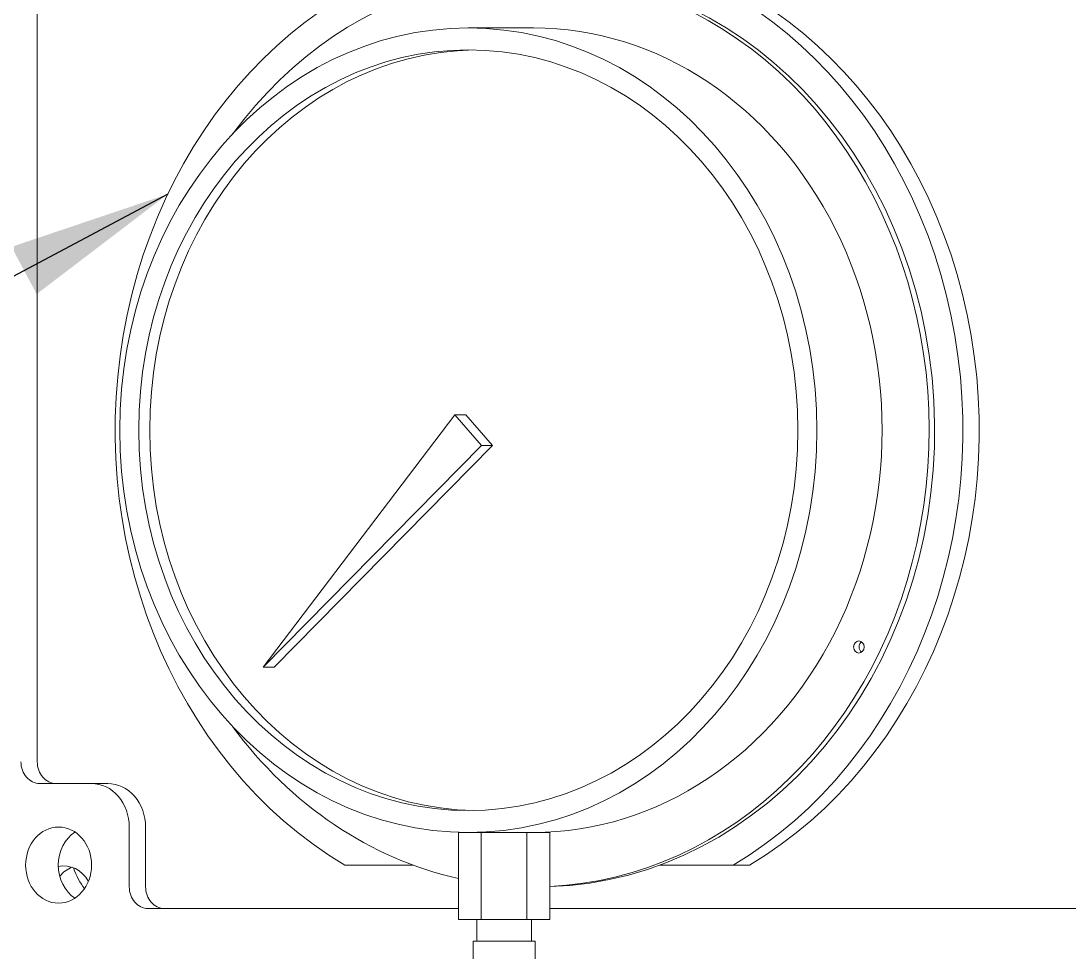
# Model space of a CAD drawing. Header units: inches. Extents: x 12 to 318, y 5 to 204.
# Drawn here: x 227.78 to 233.8, y 79.83 to 85.19 of the extents above; entities that cross this region are included whole.
import ezdxf

# ---------------------------------------------------------------- set-up
doc = ezdxf.new("R2010")
doc.units = ezdxf.units.IN
doc.header["$LTSCALE"] = 9.5
doc.header["$MEASUREMENT"] = 0
doc.layers.add('Symbol (ANSI)', color=7, linetype='Continuous', lineweight=25)
doc.layers.add('Visible', color=7, linetype='Continuous', lineweight=18)
doc.styles.add('Standard D-E', font='arial.ttf')
doc.dimstyles.new('in [mm] D-E NeptuneBenson$7', dxfattribs={"dimscale": 9.5, "dimtxt": 0.15, "dimasz": 0.098425, "dimexe": 0.125, "dimexo": 0.063, "dimgap": 0.031496, "dimtad": 0, "dimtih": 1, "dimtoh": 1, "dimdec": 4, "dimzin": 3, "dimdsep": 46, "dimlunit": 5, "dimtxsty": 'Standard D-E', "dimcen": 0.09, "dimdle": 0.393701, "dimclrd": 256, "dimclre": 256, "dimclrt": 256, "dimadec": 1, "dimazin": 1, "dimtfac": 1, "dimtofl": 0, "dimtmove": 0, "dimatfit": 3, "dimfxl": 1, "dimfrac": 1, "dimtolj": 1, "dimtzin": 4, "dimlwd": -1, "dimlwe": -1, "dimarcsym": 0})

msp = doc.modelspace()

# ---------------------------------------------------------------- linework, layer by layer
at = {"layer": 'Visible'}
for p, q in [((227.874252, 86.740548), (227.874252, 80.928048)), ((230.726215, 85.146763), (230.351215, 85.146763)), ((229.172342, 81.473018), (230.274668, 82.922651)), ((230.337168, 82.922651), (230.274668, 82.922651)), ((230.274668, 82.922651), (230.427761, 82.745874)), ((230.337168, 82.922651), (230.490261, 82.745874)), ((230.427761, 82.745874), (229.172342, 81.473018)), ((230.490261, 82.745874), (229.234842, 81.473018)), ((230.490261, 82.745874), (230.427761, 82.745874)), ((229.234842, 81.473018), (229.172342, 81.473018)), ((228.186422, 80.803048), (227.888756, 80.803048)), ((228.280172, 80.803048), (228.186422, 80.803048)), ((228.402928, 80.209333), (228.402928, 80.553048)), ((228.496678, 80.553048), (228.496678, 80.209333)), ((230.351215, 80.521763), (230.294673, 80.521763)), ((230.294673, 80.521763), (230.294673, 80.021763)), ((230.425789, 80.521763), (230.351215, 80.521763)), ((230.425789, 80.521763), (230.425789, 80.021763)), ((230.68802, 80.521763), (230.425789, 80.521763)), ((230.68802, 80.521763), (230.68802, 80.021763)), ((230.819136, 80.521763), (230.68802, 80.521763)), ((230.819136, 80.521763), (230.819136, 80.021763)), ((230.032867, 80.334333), (229.641499, 80.334333)), ((231.873431, 80.334333), (231.450813, 80.334333)), ((231.967181, 80.334333), (231.873431, 80.334333)), ((230.294673, 80.084333), (228.511181, 80.084333)), ((236.032031, 80.084333), (230.819136, 80.084333)), ((230.294673, 80.021763), (230.425789, 80.021763)), ((230.399924, 80.021763), (230.399924, 79.896763)), ((230.425789, 80.021763), (230.68802, 80.021763)), ((230.68802, 80.021763), (230.819136, 80.021763)), ((230.713885, 80.021763), (230.713885, 79.896763)), ((230.734404, 79.896763), (230.379406, 79.896763)), ((230.379406, 79.896763), (230.379406, 79.646763)), ((230.734404, 79.896763), (230.734404, 79.646113))]:
    msp.add_line(p, q, dxfattribs=at)
for centre, major_axis, ratio, start_param, end_param in [((230.726215, 82.834263), (0, 2.625), 0.8660254, 3.1824788, 7.14836042), ((230.757465, 82.834263), (0, 2.8125), 0.8660254, 3.61752935, 8.94884126), ((230.851215, 82.834263), (0, 2.8125), 0.8660254, 3.61752935, 6.28318531), ((230.757465, 82.834263), (0, 2.625), 0.8660254, 3.1687243, 6.28318531), ((230.726215, 82.834263), (0, 2.3125), 0.8660254, 3.14159265, 6.28318531), ((230.413715, 82.834263), (0, 2.186419), 0.8660254, 0.01650463, 3.12508802), ((232.626762, 81.588065), (0, -0.035), 0.8660254, 3.68317357, 5.74160439), ((230.726215, 82.834263), (0, -2.625), 0.8660254, 5.41801019, 6.09219719), ((227.888756, 80.928048), (0, -0.125), 0.8660254, 4.71238898, 6.28318531), ((227.982506, 80.928048), (0, -0.125), 0.8660254, 4.71238898, 6.28318531), ((228.186422, 80.553048), (0, 0.25), 0.8660254, 4.71238898, 6.28318531), ((228.280172, 80.553048), (0, 0.25), 0.8660254, 4.71238898, 6.28318531), ((228.184478, 80.334298), (0, -0.21875), 0.8660254, 3.65927979, 5.76549818), ((228.028594, 80.139298), (0, 0.19), 0.8660254, 5.27237083, 6.48758785), ((228.122344, 80.139298), (0, 0.19), 0.8660254, 0.28887788, 0.80895066), ((228.249103, 80.549298), (0, 0.406), 0.5, 2.17379455, 2.60955324), ((228.511181, 80.209333), (0, -0.125), 0.8660254, 4.71238898, 6.28318531), ((228.604931, 80.209333), (0, -0.125), 0.8660254, 4.71238898, 6.28318531)]:
    msp.add_ellipse(centre, major_axis=major_axis, ratio=ratio, start_param=start_param, end_param=end_param, dxfattribs=at)
for centre, major_axis in [((230.351215, 82.834263), (0, 2.3125)), ((230.351215, 82.834263), (0, 2.186419)), ((232.595512, 81.588065), (0, -0.035)), ((227.996978, 80.334298), (0, 0.21875))]:
    msp.add_ellipse(centre, major_axis=major_axis, ratio=0.8660254, dxfattribs=at)

# ---------------------------------------------------------------- leaders
at = {"layer": 'Symbol (ANSI)', "annotation_type": 0, "has_hookline": 1, "hookline_direction": 1, "text_width": 14.094475}
msp.add_leader([(228.624097, 84.191396), (220.452194, 79.848664), (219.517155, 79.848664)], dimstyle='in [mm] D-E NeptuneBenson$7', override={"dimtad": 0}, dxfattribs=at)

doc.saveas('drawing.dxf')
